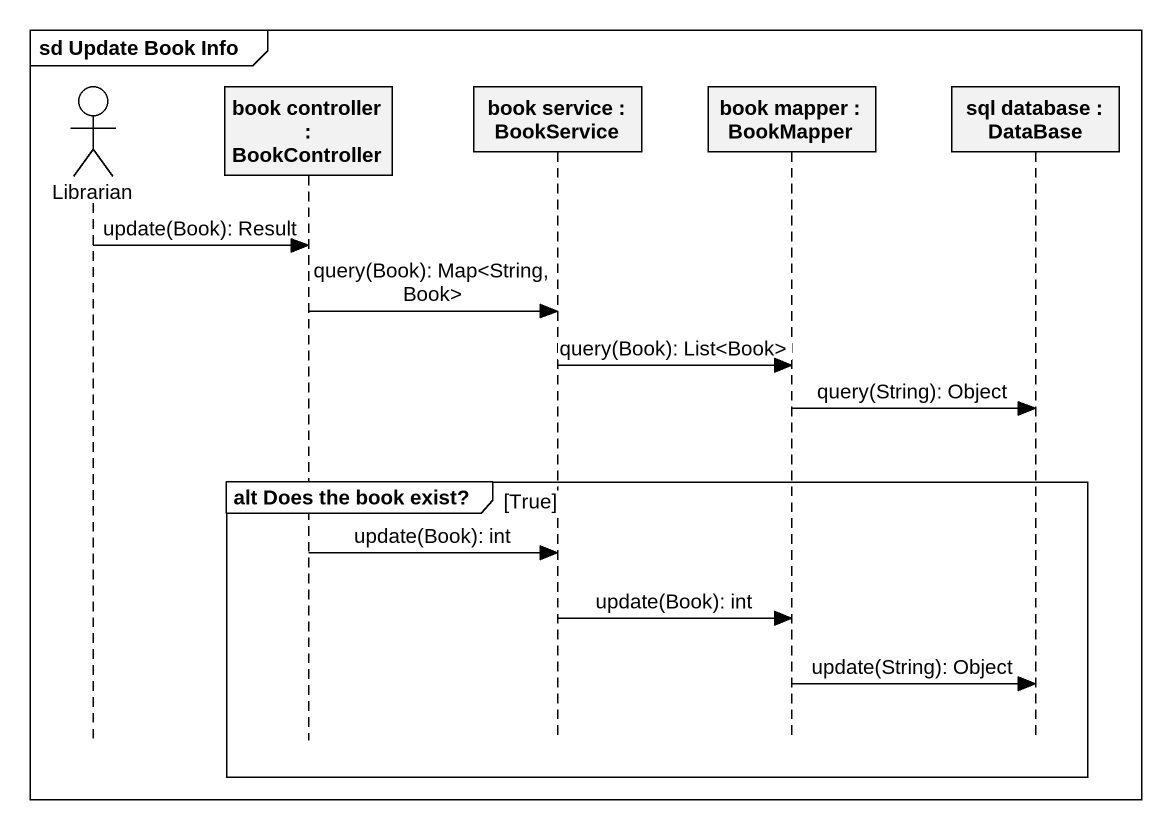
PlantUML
@startuml
mainframe sd Update Book Info
hide footbox
actor Librarian
participant "book controller : BookController" as book_controller
participant "book service : BookService" as book_service
participant "book mapper : BookMapper" as book_mapper
participant "sql database : DataBase" as sql_database

Librarian -> book_controller : update(Book): Result
book_controller -> book_service : query(Book): Map<String, Book>
book_service -> book_mapper : query(Book): List<Book>
book_mapper -> sql_database : query(String): Object
group alt Does the book exist? [True]
  book_controller -> book_service : update(Book): int
  book_service -> book_mapper : update(Book): int
  book_mapper -> sql_database : update(String): Object
end
@enduml
